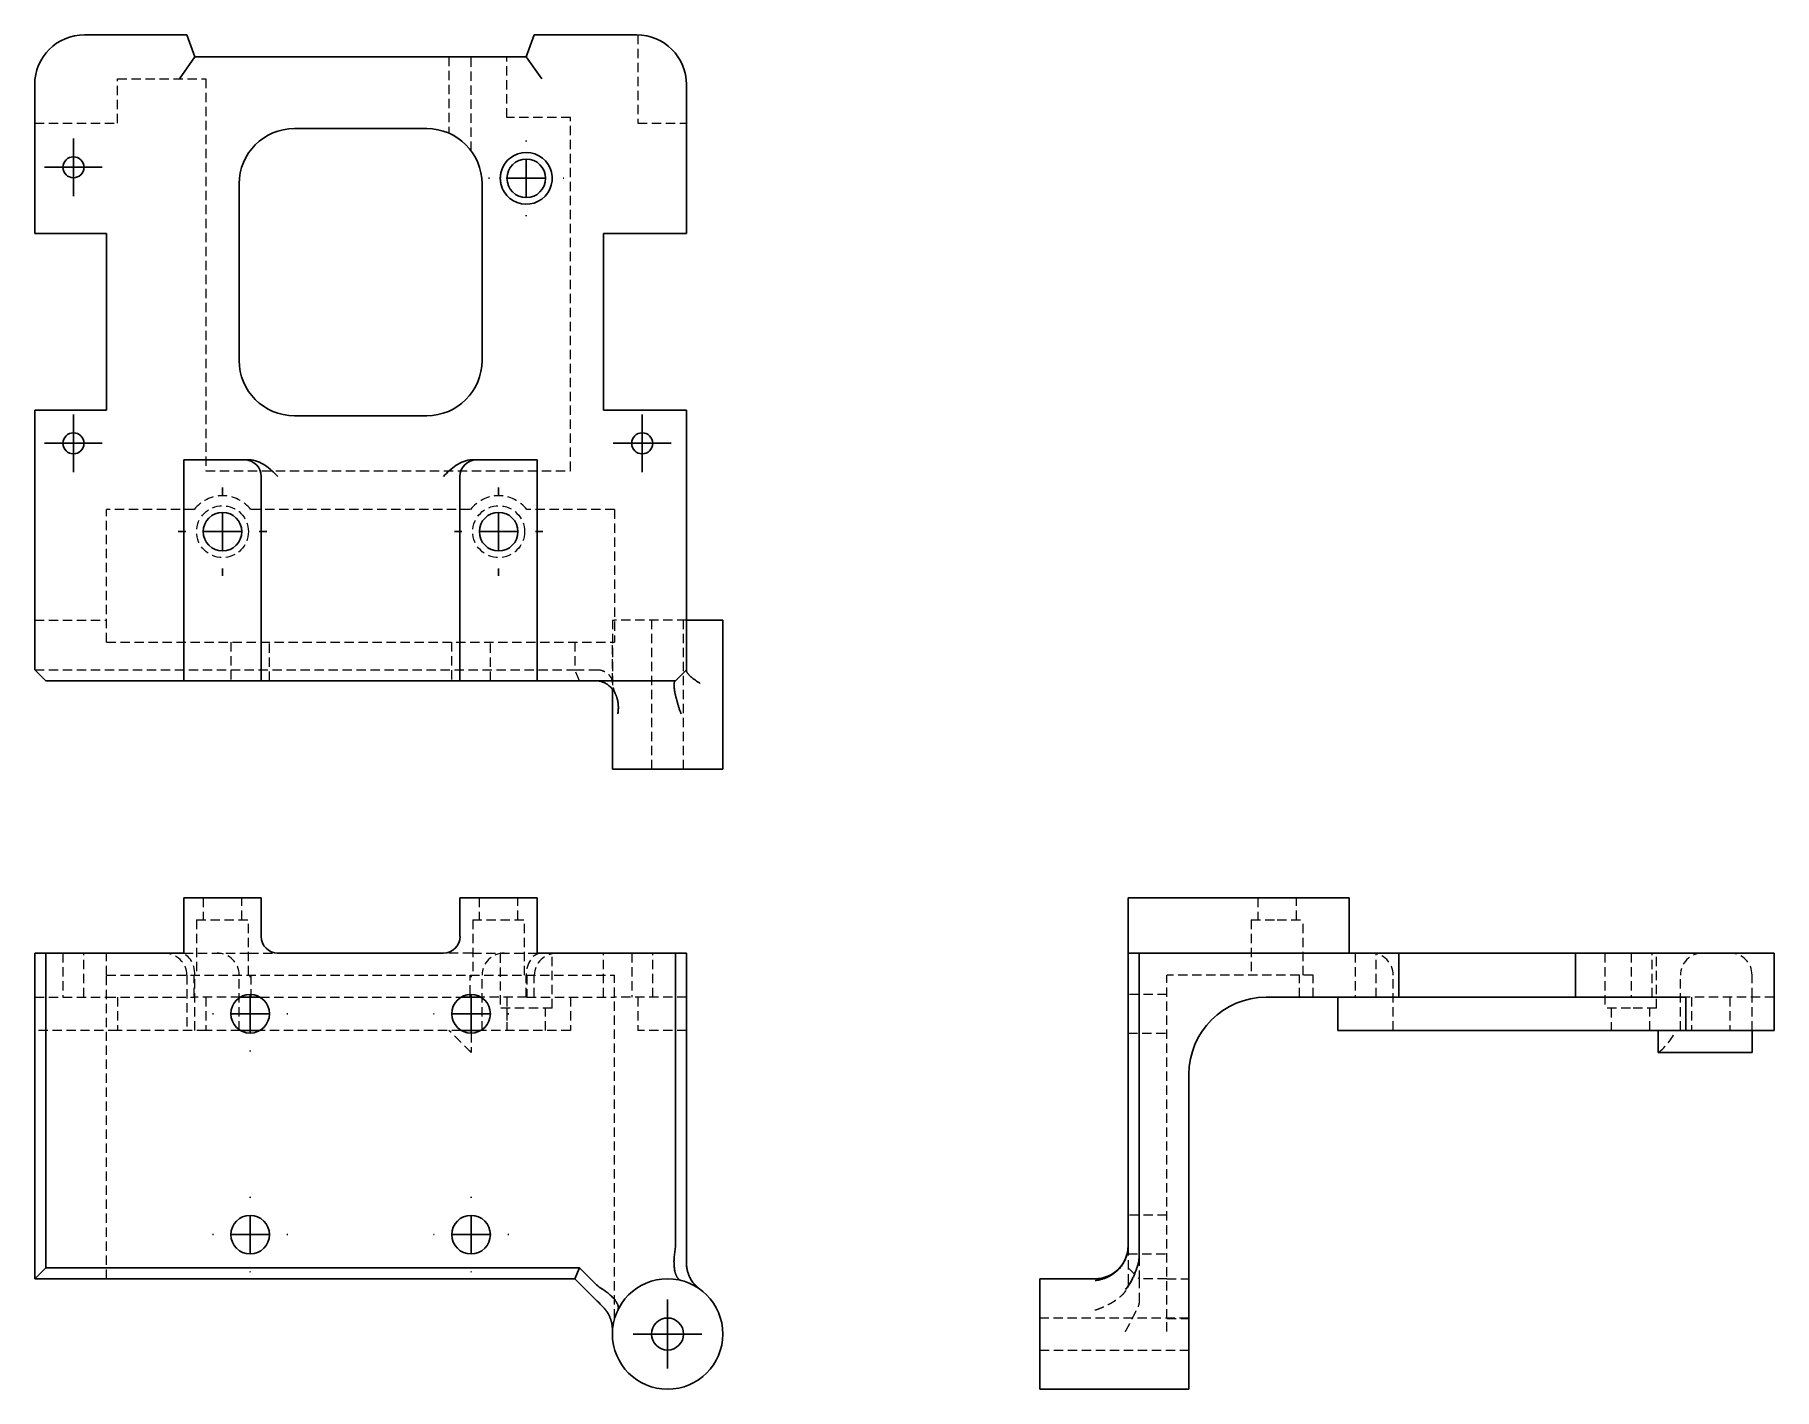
# Model space of a CAD drawing. Header units: millimetres. Extents: x 36 to 273, y 24 to 208.
import ezdxf

# ---------------------------------------------------------------- set-up
doc = ezdxf.new("R2010")
doc.units = ezdxf.units.MM
doc.linetypes.add('HIDDEN', pattern=[1.905, 1.27, -0.635])
doc.layers.add('10', color=7, linetype='Continuous')

# ---------------------------------------------------------------- blocks, each defined once
blk = doc.blocks.new('SW_CENTERMARKSYMBOL_0')
at = {"layer": '10', "color": 0}
for p, q in [((0, 2.5), (0, 4.68)), ((0, 0), (0, 2.5)), ((-2.5, 0), (-4.68, 0)), ((0, 0), (-2.5, 0)), ((0, 0), (0, -2.5)), ((0, 0), (2.5, 0)), ((2.5, 0), (4.68, 0)), ((0, -2.5), (0, -4.68))]:
    blk.add_line(p, q, dxfattribs=at)
blk = doc.blocks.new('SW_CENTERMARKSYMBOL_1')
at = {"layer": '10', "color": 0}
for p, q in [((0, 5), (0, 5.13)), ((0, 0), (0, 2.5)), ((-5, 0), (-5.13, 0)), ((0, 0), (-2.5, 0)), ((0, 0), (0, -2.5)), ((0, 0), (2.5, 0)), ((5, 0), (5.13, 0)), ((0, -5), (0, -5.13))]:
    blk.add_line(p, q, dxfattribs=at)
blk = doc.blocks.new('SW_CENTERMARKSYMBOL_2')
at = {"layer": '10', "color": 0}
for p, q in [((0, 5), (0, 5.13)), ((0, 0), (0, 2.5)), ((-5, 0), (-5.13, 0)), ((0, 0), (-2.5, 0)), ((0, 0), (0, -2.5)), ((0, 0), (2.5, 0)), ((5, 0), (5.13, 0)), ((0, -5), (0, -5.13))]:
    blk.add_line(p, q, dxfattribs=at)
blk = doc.blocks.new('SW_CENTERMARKSYMBOL_3')
at = {"layer": '10', "color": 0}
for p, q in [((0, 5), (0, 5.13)), ((0, 0), (0, 2.5)), ((-5, 0), (-5.13, 0)), ((0, 0), (-2.5, 0)), ((0, 0), (0, -2.5)), ((0, 0), (2.5, 0)), ((5, 0), (5.13, 0)), ((0, -5), (0, -5.13))]:
    blk.add_line(p, q, dxfattribs=at)
blk = doc.blocks.new('SW_CENTERMARKSYMBOL_4')
at = {"layer": '10', "color": 0}
for p, q in [((0, 5), (0, 5.13)), ((0, 0), (0, 2.5)), ((-5, 0), (-5.13, 0)), ((0, 0), (-2.5, 0)), ((0, 0), (0, -2.5)), ((0, 0), (2.5, 0)), ((5, 0), (5.13, 0)), ((0, -5), (0, -5.13))]:
    blk.add_line(p, q, dxfattribs=at)
blk = doc.blocks.new('SW_CENTERMARKSYMBOL_5')
at = {"layer": '10', "color": 0}
for p, q in [((0, 2.5), (0, 3.93)), ((0, 0), (0, 2.5)), ((-2.5, 0), (-3.93, 0)), ((0, 0), (-2.5, 0)), ((0, 0), (0, -2.5)), ((0, 0), (2.5, 0)), ((2.5, 0), (3.93, 0)), ((0, -2.5), (0, -3.93))]:
    blk.add_line(p, q, dxfattribs=at)
blk = doc.blocks.new('SW_CENTERMARKSYMBOL_6')
at = {"layer": '10', "color": 0}
for p, q in [((0, 2.5), (0, 3.93)), ((0, 0), (0, 2.5)), ((-2.5, 0), (-3.93, 0)), ((0, 0), (-2.5, 0)), ((0, 0), (0, -2.5)), ((0, 0), (2.5, 0)), ((2.5, 0), (3.93, 0)), ((0, -2.5), (0, -3.93))]:
    blk.add_line(p, q, dxfattribs=at)
blk = doc.blocks.new('SW_CENTERMARKSYMBOL_7')
at = {"layer": '10', "color": 0}
for p, q in [((0, 2.5), (0, 3.93)), ((0, 0), (0, 2.5)), ((-2.5, 0), (-3.93, 0)), ((0, 0), (-2.5, 0)), ((0, 0), (0, -2.5)), ((0, 0), (2.5, 0)), ((2.5, 0), (3.93, 0)), ((0, -2.5), (0, -3.93))]:
    blk.add_line(p, q, dxfattribs=at)
blk = doc.blocks.new('SW_CENTERMARKSYMBOL_8')
at = {"layer": '10', "color": 0}
for p, q in [((0, 5), (0, 6.03)), ((0, 0), (0, 2.5)), ((-5, 0), (-6.03, 0)), ((0, 0), (-2.5, 0)), ((0, 0), (0, -2.5)), ((0, 0), (2.5, 0)), ((5, 0), (6.03, 0)), ((0, -5), (0, -6.03))]:
    blk.add_line(p, q, dxfattribs=at)
blk = doc.blocks.new('SW_CENTERMARKSYMBOL_9')
at = {"layer": '10', "color": 0}
for p, q in [((0, 5), (0, 6.03)), ((0, 0), (0, 2.5)), ((-5, 0), (-6.03, 0)), ((0, 0), (-2.5, 0)), ((0, 0), (0, -2.5)), ((0, 0), (2.5, 0)), ((5, 0), (6.03, 0)), ((0, -5), (0, -6.03))]:
    blk.add_line(p, q, dxfattribs=at)
blk = doc.blocks.new('SW_CENTERMARKSYMBOL_10')
at = {"layer": '10', "color": 0}
for p, q in [((0, 5), (0, 5.13)), ((0, 0), (0, 2.5)), ((-5, 0), (-5.13, 0)), ((0, 0), (-2.5, 0)), ((0, 0), (0, -2.5)), ((0, 0), (2.5, 0)), ((5, 0), (5.13, 0)), ((0, -5), (0, -5.13))]:
    blk.add_line(p, q, dxfattribs=at)

msp = doc.modelspace()

# ---------------------------------------------------------------- linework, layer by layer
at = {"color": 7, "linetype": 'Continuous', "lineweight": 25}
for p, q in [((53.67, 208), (42.92, 208)), ((56.87, 208), (53.67, 208)), ((57.96, 204.99), (56.87, 208)), ((104.17, 208), (103.08, 204.99)), ((107.37, 208), (104.17, 208)), ((118.11, 208), (107.37, 208)), ((55.86, 201.98), (57.96, 204.99)), ((103.08, 204.99), (57.96, 204.99)), ((105.18, 201.98), (103.08, 204.99)), ((36.16, 201.23), (36.16, 180.93)), ((124.88, 180.93), (124.88, 201.23)), ((71.5, 195.22), (89.54, 195.22)), ((63.98, 163.64), (63.98, 187.7)), ((97.06, 187.7), (97.06, 163.64)), ((36.16, 180.93), (45.93, 180.93)), ((45.93, 180.93), (45.93, 156.87)), ((113.6, 180.93), (124.88, 180.93)), ((113.6, 156.87), (113.6, 180.93)), ((36.16, 156.87), (36.16, 121.53)), ((45.93, 156.87), (36.16, 156.87)), ((124.88, 156.87), (113.6, 156.87)), ((124.88, 156.87), (124.88, 121.53)), ((89.54, 156.12), (71.5, 156.12)), ((56.46, 150.11), (56.46, 120.03)), ((64.73, 150.11), (56.46, 150.11)), ((104.58, 150.11), (96.31, 150.11)), ((104.58, 120.03), (104.58, 150.11)), ((66.98, 120.03), (66.98, 147.85)), ((94.05, 147.85), (94.05, 120.03)), ((126.74, 128.3), (124.88, 128.3)), ((126.74, 128.3), (129.84, 128.3)), ((129.84, 108), (129.84, 128.3)), ((37.66, 120.03), (36.16, 121.53)), ((124.88, 121.53), (123.38, 120.03)), ((37.66, 120.03), (56.46, 120.03)), ((56.46, 120.03), (66.98, 120.03)), ((66.98, 120.03), (69.24, 120.03)), ((69.24, 120.03), (91.8, 120.03)), ((94.05, 120.03), (104.58, 120.03)), ((104.58, 120.03), (123.38, 120.03)), ((114.8, 118.89), (114.8, 108)), ((129.84, 108), (114.8, 108)), ((56.46, 82.94), (56.46, 90.46)), ((56.46, 90.46), (66.98, 90.46)), ((66.98, 85.2), (66.98, 90.46)), ((94.05, 85.2), (94.05, 90.46)), ((94.05, 90.46), (104.58, 90.46)), ((104.58, 82.94), (104.58, 90.46)), ((185.03, 90.46), (215.11, 90.46)), ((185.03, 82.94), (185.03, 90.46)), ((215.11, 82.94), (215.11, 90.46)), ((36.16, 82.94), (36.16, 38.58)), ((37.66, 82.94), (36.16, 82.94)), ((37.66, 40.08), (37.66, 82.94)), ((37.66, 82.94), (56.46, 82.94)), ((69.24, 82.94), (91.8, 82.94)), ((104.58, 82.94), (123.38, 82.94)), ((123.38, 82.94), (123.38, 43.04)), ((124.88, 82.94), (123.38, 82.94)), ((124.88, 41.63), (124.88, 82.94)), ((185.03, 82.94), (185.03, 43.04)), ((186.53, 82.94), (185.03, 82.94)), ((186.53, 41.63), (186.53, 82.94)), ((221.87, 82.94), (186.53, 82.94)), ((221.87, 76.92), (221.87, 82.94)), ((221.87, 82.94), (245.93, 82.94)), ((245.93, 76.92), (245.93, 82.94)), ((245.93, 82.94), (266.23, 82.94)), ((273, 82.94), (266.23, 82.94)), ((273, 76.92), (273, 82.94)), ((65.57, 76.92), (64.13, 76.92)), ((65.57, 77.3), (65.57, 76.92)), ((65.57, 76.92), (66.84, 76.92)), ((94.2, 76.92), (95.46, 76.92)), ((95.46, 76.92), (95.46, 77.3)), ((96.91, 76.92), (95.46, 76.92)), ((221.87, 76.92), (203.83, 76.92)), ((213.6, 76.92), (213.6, 72.41)), ((221.87, 76.92), (245.93, 76.92)), ((245.93, 76.92), (260.97, 76.92)), ((260.97, 76.92), (260.97, 72.41)), ((273, 76.92), (273, 72.41)), ((273, 76.92), (273, 76.92)), ((273, 76.92), (273, 72.41)), ((66.84, 72.41), (64.13, 72.41)), ((96.91, 72.41), (94.2, 72.41)), ((95.56, 72.41), (95.56, 72.04)), ((260.97, 72.41), (213.6, 72.41)), ((257.21, 72.41), (257.21, 69.41)), ((266.23, 72.41), (260.97, 72.41)), ((266.23, 72.41), (273, 72.41)), ((269.99, 72.41), (269.99, 69.41)), ((273, 72.41), (273, 72.41)), ((269.99, 69.41), (257.21, 69.41)), ((193.3, 66.4), (193.3, 40.8)), ((193.3, 37.14), (193.3, 40.8)), ((37.66, 40.08), (36.16, 38.58)), ((36.16, 38.58), (109.69, 38.58)), ((110.31, 40.08), (37.66, 40.08)), ((110.31, 40.08), (109.69, 38.58)), ((109.69, 38.58), (112.75, 35.52)), ((112.46, 37.94), (110.31, 40.08)), ((180.52, 38.58), (173, 38.58)), ((173, 23.54), (173, 38.58)), ((193.3, 37.14), (193.3, 23.54)), ((173, 23.54), (193.3, 23.54))]:
    msp.add_line(p, q, dxfattribs=at)
at = {"color": 7, "linetype": 'HIDDEN', "lineweight": 18}
for p, q in [((118.26, 208), (118.26, 195.97)), ((92.55, 204.99), (92.55, 194.59)), ((95.56, 192.21), (95.56, 204.99)), ((100.43, 196.72), (100.43, 204.99)), ((47.44, 195.97), (47.44, 201.98)), ((47.44, 201.98), (59.47, 201.98)), ((59.47, 201.98), (59.47, 148.6)), ((109.09, 196.72), (100.43, 196.72)), ((109.09, 148.6), (109.09, 196.72)), ((36.16, 195.97), (47.44, 195.97)), ((118.26, 195.97), (124.88, 195.97)), ((65.33, 150.11), (64.73, 150.11)), ((96.31, 150.11), (95.7, 150.11)), ((59.47, 148.6), (109.09, 148.6)), ((45.93, 125.29), (45.93, 143.34)), ((57.87, 143.34), (45.93, 143.34)), ((95.46, 143.34), (65.57, 143.34)), ((115.11, 143.34), (103.17, 143.34)), ((115.11, 143.34), (115.11, 125.29)), ((36.16, 128.3), (45.93, 128.3)), ((114.8, 128.3), (115.11, 128.3)), ((114.8, 128.3), (114.8, 118.89)), ((124.88, 128.3), (115.11, 128.3)), ((120.14, 128.3), (120.14, 108)), ((124.5, 108), (124.5, 128.3)), ((45.93, 125.29), (115.11, 125.29)), ((62.85, 125.29), (62.85, 120.03)), ((68.11, 120.03), (68.11, 125.29)), ((92.92, 125.29), (92.92, 120.03)), ((98.19, 120.03), (98.19, 125.29)), ((109.69, 125.29), (109.69, 121.53)), ((114.82, 119.77), (114.82, 125.29)), ((36.16, 121.53), (109.69, 121.53)), ((110.31, 120.03), (109.69, 121.53)), ((109.69, 121.53), (112.75, 121.53)), ((59.09, 90.46), (59.09, 87.45)), ((64.35, 87.45), (64.35, 90.46)), ((96.68, 90.46), (96.68, 87.45)), ((101.95, 87.45), (101.95, 90.46)), ((202.7, 90.46), (202.7, 87.45)), ((207.96, 87.45), (207.96, 90.46)), ((58.19, 87.45), (65.26, 87.45)), ((58.19, 87.45), (58.19, 79.93)), ((65.26, 79.93), (65.26, 87.45)), ((95.78, 87.45), (102.85, 87.45)), ((95.78, 87.45), (95.78, 79.93)), ((102.85, 79.93), (102.85, 87.45)), ((201.8, 87.45), (205.33, 87.45)), ((201.8, 87.45), (201.8, 79.93)), ((205.33, 87.45), (208.86, 87.45)), ((208.86, 79.93), (208.86, 87.45)), ((39.99, 82.94), (39.99, 76.92)), ((42.85, 76.92), (42.85, 82.94)), ((45.93, 79.93), (45.93, 82.94)), ((56.46, 82.94), (65.33, 82.94)), ((95.7, 82.94), (104.58, 82.94)), ((99.54, 82.9), (99.54, 75.42)), ((106.61, 75.42), (106.61, 82.94)), ((113.6, 76.92), (113.6, 82.94)), ((117.44, 82.94), (117.44, 76.92)), ((120.29, 76.92), (120.29, 82.94)), ((215.93, 82.94), (215.93, 76.92)), ((218.79, 76.92), (218.79, 82.94)), ((221.87, 82.94), (221.87, 82.94)), ((249.92, 82.94), (249.92, 75.42)), ((253.53, 82.94), (253.53, 76.92)), ((256.38, 76.92), (256.38, 82.94)), ((256.98, 75.42), (256.98, 82.94)), ((45.93, 79.93), (115.11, 79.93)), ((45.93, 38.58), (45.93, 79.93)), ((56.87, 79.93), (56.87, 72.41)), ((57.87, 76.92), (57.87, 79.93)), ((57.96, 72.41), (57.96, 79.93)), ((63.98, 72.41), (63.98, 79.93)), ((65.57, 79.93), (65.57, 77.3)), ((95.46, 77.3), (95.46, 79.93)), ((97.06, 72.41), (97.06, 79.93)), ((103.08, 76.92), (103.08, 79.93)), ((103.17, 79.93), (103.17, 76.92)), ((104.17, 76.92), (104.17, 79.93)), ((115.11, 33.17), (115.11, 79.93)), ((208.34, 79.93), (190.29, 79.93)), ((190.29, 33.17), (190.29, 79.93)), ((208.34, 76.92), (208.34, 79.93)), ((210.22, 79.93), (208.34, 79.93)), ((210.22, 76.92), (210.22, 79.93)), ((221.12, 72.41), (221.12, 79.93)), ((260.22, 72.41), (260.22, 79.93)), ((269.99, 76.92), (269.99, 79.93)), ((36.16, 76.92), (45.93, 76.92)), ((45.93, 76.92), (57.87, 76.92)), ((47.44, 76.92), (47.44, 72.41)), ((64.13, 76.92), (57.87, 76.92)), ((59.47, 76.92), (59.47, 72.41)), ((66.84, 76.92), (94.2, 76.92)), ((103.17, 76.92), (96.91, 76.92)), ((100.43, 76.92), (100.43, 72.41)), ((103.17, 76.92), (115.11, 76.92)), ((109.09, 76.92), (109.09, 72.41)), ((124.88, 76.92), (115.11, 76.92)), ((118.26, 76.92), (118.26, 72.41)), ((190.29, 77.3), (185.03, 77.3)), ((221.87, 76.92), (221.87, 76.92)), ((273, 76.92), (260.97, 76.92)), ((261.72, 76.92), (261.72, 72.41)), ((266.98, 76.92), (266.98, 72.41)), ((269.99, 72.41), (269.99, 76.92)), ((106.61, 75.42), (99.54, 75.42)), ((100.44, 75.42), (100.44, 72.41)), ((105.71, 72.41), (105.71, 75.42)), ((253.45, 75.42), (249.92, 75.42)), ((250.82, 75.42), (250.82, 72.41)), ((256.98, 75.42), (253.45, 75.42)), ((256.08, 72.41), (256.08, 75.42)), ((47.44, 72.41), (36.16, 72.41)), ((59.47, 72.41), (47.44, 72.41)), ((64.13, 72.41), (59.47, 72.41)), ((94.2, 72.41), (66.84, 72.41)), ((95.56, 69.41), (92.55, 72.41)), ((95.56, 72.04), (95.56, 69.41)), ((109.09, 72.41), (96.91, 72.41)), ((124.88, 72.41), (118.26, 72.41)), ((185.03, 72.04), (190.29, 72.04)), ((190.29, 47.23), (185.03, 47.23)), ((185.03, 43.04), (185.03, 37.94)), ((185.03, 41.96), (190.29, 41.96)), ((186.53, 41.63), (186.53, 38.58)), ((185.03, 40.08), (186.53, 38.58)), ((186.53, 38.58), (186.53, 35.52)), ((190.29, 38.58), (186.53, 38.58)), ((190.29, 38.58), (193.3, 38.58)), ((193.3, 33.24), (173, 33.24)), ((190.29, 31.39), (190.29, 33.17)), ((190.29, 33.17), (193.3, 33.17)), ((173, 28.88), (193.3, 28.88))]:
    msp.add_line(p, q, dxfattribs=at)
at = {"color": 7, "linetype": 'Continuous', "lineweight": 25, "flags": 128}
msp.add_lwpolyline([(91.8, 120.03), (92.24, 120.03), (92.66, 120.03), (93.05, 120.03), (93.39, 120.03), (93.67, 120.03), (93.88, 120.03), (94.01, 120.03), (94.05, 120.03)], dxfattribs=at)
at = {"color": 7, "linetype": 'Continuous', "lineweight": 25}
for centre, radius in [((41.42, 189.95), 1.43), ((103.08, 188.45), 2.63), ((41.42, 152.36), 1.43), ((118.86, 152.36), 1.43), ((61.72, 140.33), 2.63), ((99.32, 140.33), 2.63), ((65.48, 74.67), 2.63), ((95.56, 74.67), 2.63), ((65.48, 44.59), 2.63), ((95.56, 44.59), 2.63), ((122.32, 31.06), 7.52), ((122.32, 31.06), 2.18)]:
    msp.add_circle(centre, radius, dxfattribs=at)
at = {"color": 7, "linetype": 'HIDDEN', "lineweight": 18}
for centre in [(61.72, 140.33), (99.32, 140.33)]:
    msp.add_circle(centre, 3.53, dxfattribs=at)
at = {"color": 7, "linetype": 'Continuous', "lineweight": 25}
for centre, radius, start, end in [((42.92, 201.23), 6.77, 90, 180), ((118.11, 201.23), 6.77, 0, 90), ((71.5, 187.7), 7.52, 90, 180), ((89.54, 187.7), 7.52, 0, 90), ((103.08, 188.45), 3.53, 211.6724, 156.2538), ((71.5, 163.64), 7.52, 180, 270), ((89.54, 163.64), 7.52, 270, 0), ((64.73, 147.85), 2.26, 0, 90), ((96.31, 147.85), 2.26, 90, 180), ((69.24, 85.2), 2.26, 180, 270), ((91.8, 85.2), 2.26, 270, 0), ((203.83, 66.4), 10.53, 90, 180), ((180.52, 43.09), 4.51, 270, 0)]:
    msp.add_arc(centre, radius, start, end, dxfattribs=at)
at = {"color": 7, "linetype": 'HIDDEN', "lineweight": 18}
for centre, radius, start, end in [((61.72, 140.33), 4.89, 37.9799, 142.0201), ((99.32, 140.33), 4.89, 37.9799, 142.0201), ((60.97, 79.93), 3.01, 0, 90), ((100.07, 79.93), 3.01, 90, 180), ((218.11, 79.93), 3.01, 0, 90), ((263.23, 79.93), 3.01, 90, 180), ((266.98, 79.93), 3.01, 0, 90), ((252.7, 75.42), 7.52, 306.8699, 336.4218)]:
    msp.add_arc(centre, radius, start, end, dxfattribs=at)
for centre, major_axis, ratio, start_param, end_param in [((53.67, 79.93), (3.2, 0), 0.939693, 0, 1.570796), ((55.86, 79.93), (0, 3.01), 0.700208, 4.712389, 6.283185), ((105.18, 79.93), (0, 3.01), 0.700208, 0, 1.570796), ((107.37, 79.93), (-3.2, 0), 0.939693, 4.712389, 6.283185)]:
    msp.add_ellipse(centre, major_axis=major_axis, ratio=ratio, start_param=start_param, end_param=end_param, dxfattribs=at)
at = {"color": 7, "linetype": 'Continuous', "lineweight": 25}
for points, knots in [([(99.62, 187.7), (99.58, 187.88), (99.56, 188.07), (99.54, 188.44), (99.54, 188.62), (99.58, 188.99), (99.61, 189.17), (99.7, 189.53), (99.77, 189.7), (99.84, 189.87)], [0, 0, 0, 0, 0.25, 0.25, 0.5, 0.5, 0.75, 0.75, 1, 1, 1, 1]), ([(65.33, 150.11), (65.72, 150.11), (66.1, 150.03), (66.84, 149.77), (67.18, 149.59), (67.82, 149.16), (68.12, 148.92), (68.69, 148.4), (68.97, 148.12), (69.24, 147.85)], [0, 0, 0, 0, 0.25, 0.25, 0.5, 0.5, 0.75, 0.75, 1, 1, 1, 1]), ([(95.7, 150.11), (95.31, 150.11), (94.93, 150.03), (94.2, 149.77), (93.86, 149.59), (93.22, 149.16), (92.92, 148.92), (92.34, 148.4), (92.07, 148.12), (91.8, 147.85)], [0, 0, 0, 0, 0.25, 0.25, 0.5, 0.5, 0.75, 0.75, 1, 1, 1, 1]), ([(124.88, 121.43), (124.88, 121.41), (124.88, 121.38), (124.9, 121.32), (124.92, 121.26), (124.95, 121.19), (125, 121.12), (125.05, 121.04), (125.11, 120.96), (125.19, 120.88), (125.27, 120.79), (125.38, 120.68), (125.51, 120.56), (125.68, 120.42), (125.88, 120.26), (126.13, 120.08), (126.41, 119.88), (126.63, 119.74), (126.74, 119.67)], [0, 0, 0, 0, 0.045096, 0.090988, 0.137689, 0.185214, 0.233575, 0.282784, 0.332854, 0.383795, 0.435617, 0.488331, 0.555983, 0.63067, 0.712405, 0.8012, 0.897063, 1, 1, 1, 1]), ([(115.55, 115.52), (115.56, 115.59), (115.58, 115.74), (115.6, 115.96), (115.61, 116.17), (115.62, 116.38), (115.61, 116.58), (115.6, 116.77), (115.58, 116.95), (115.56, 117.13), (115.53, 117.3), (115.49, 117.46), (115.45, 117.62), (115.41, 117.77), (115.36, 117.91), (115.31, 118.04), (115.25, 118.17), (115.12, 118.46), (114.86, 118.87), (114.49, 119.24), (114.18, 119.48), (113.97, 119.62), (113.75, 119.73), (113.55, 119.82), (113.38, 119.88), (113.28, 119.91), (113.24, 119.92)], [0, 0, 0, 0, 0.038457, 0.075889, 0.112316, 0.147756, 0.182225, 0.21574, 0.248315, 0.279966, 0.310707, 0.340554, 0.369522, 0.397627, 0.424886, 0.451315, 0.476931, 0.501753, 0.626878, 0.750914, 0.800487, 0.850568, 0.898955, 0.939936, 0.973588, 1, 1, 1, 1]), ([(124.15, 115.52), (124.12, 115.6), (124.07, 115.75), (123.99, 115.97), (123.92, 116.18), (123.85, 116.39), (123.79, 116.59), (123.74, 116.79), (123.68, 116.97), (123.63, 117.15), (123.58, 117.32), (123.54, 117.49), (123.5, 117.64), (123.46, 117.79), (123.43, 117.92), (123.39, 118.05), (123.37, 118.18), (123.34, 118.29), (123.31, 118.45), (123.27, 118.65), (123.24, 118.89), (123.21, 119.11), (123.2, 119.32), (123.19, 119.5), (123.2, 119.66), (123.23, 119.8), (123.26, 119.9), (123.3, 119.95), (123.32, 119.97)], [0, 0, 0, 0, 0.037246, 0.073511, 0.108799, 0.143116, 0.176465, 0.208849, 0.24027, 0.270729, 0.300226, 0.32876, 0.356332, 0.382942, 0.408587, 0.433269, 0.456988, 0.479743, 0.501537, 0.55363, 0.60645, 0.66003, 0.71441, 0.769631, 0.825741, 0.882795, 0.940856, 1, 1, 1, 1]), ([(124.15, 38.35), (124.12, 38.36), (124.07, 38.38), (123.99, 38.41), (123.92, 38.46), (123.85, 38.51), (123.79, 38.57), (123.74, 38.63), (123.68, 38.7), (123.63, 38.77), (123.58, 38.85), (123.54, 38.94), (123.5, 39.02), (123.46, 39.11), (123.43, 39.2), (123.39, 39.29), (123.37, 39.38), (123.34, 39.47), (123.31, 39.6), (123.27, 39.79), (123.24, 40.04), (123.21, 40.31), (123.2, 40.61), (123.19, 40.92), (123.2, 41.25), (123.23, 41.6), (123.26, 41.96), (123.3, 42.21), (123.32, 42.34)], [0, 0, 0, 0, 0.037246, 0.073511, 0.108799, 0.143116, 0.176465, 0.208849, 0.24027, 0.270729, 0.300226, 0.32876, 0.356332, 0.382942, 0.408587, 0.433269, 0.456988, 0.479743, 0.501537, 0.55363, 0.60645, 0.66003, 0.71441, 0.769631, 0.825741, 0.882795, 0.940856, 1, 1, 1, 1]), ([(124.88, 40.8), (124.88, 40.73), (124.88, 40.59), (124.9, 40.39), (124.92, 40.18), (124.95, 39.98), (125, 39.77), (125.05, 39.56), (125.11, 39.36), (125.19, 39.15), (125.27, 38.95), (125.38, 38.73), (125.51, 38.49), (125.68, 38.22), (125.88, 37.95), (126.13, 37.67), (126.41, 37.4), (126.63, 37.23), (126.74, 37.14)], [0, 0, 0, 0, 0.045096, 0.090988, 0.137689, 0.185214, 0.233575, 0.282784, 0.332854, 0.383795, 0.435617, 0.488331, 0.555983, 0.63067, 0.712405, 0.8012, 0.897063, 1, 1, 1, 1]), ([(180.52, 38.35), (180.6, 38.36), (180.75, 38.38), (180.97, 38.41), (181.18, 38.46), (181.39, 38.51), (181.59, 38.57), (181.79, 38.63), (181.97, 38.7), (182.15, 38.77), (182.32, 38.85), (182.49, 38.94), (182.64, 39.02), (182.79, 39.11), (182.92, 39.2), (183.05, 39.29), (183.18, 39.38), (183.29, 39.47), (183.45, 39.6), (183.65, 39.79), (183.89, 40.04), (184.11, 40.31), (184.32, 40.61), (184.5, 40.92), (184.66, 41.25), (184.8, 41.6), (184.9, 41.96), (184.95, 42.21), (184.97, 42.34)], [0, 0, 0, 0, 0.037246, 0.073511, 0.108799, 0.143116, 0.176465, 0.208849, 0.24027, 0.270729, 0.300226, 0.32876, 0.356332, 0.382942, 0.408587, 0.433269, 0.456988, 0.479743, 0.501537, 0.55363, 0.60645, 0.66003, 0.71441, 0.769631, 0.825741, 0.882795, 0.940856, 1, 1, 1, 1]), ([(186.43, 40.8), (186.41, 40.73), (186.38, 40.59), (186.32, 40.39), (186.26, 40.18), (186.19, 39.98), (186.12, 39.77), (186.04, 39.56), (185.96, 39.36), (185.88, 39.15), (185.79, 38.95), (185.68, 38.73), (185.56, 38.49), (185.42, 38.22), (185.26, 37.95), (185.08, 37.67), (184.88, 37.4), (184.74, 37.23), (184.67, 37.14)], [0, 0, 0, 0, 0.045096, 0.090988, 0.137689, 0.185214, 0.233575, 0.282784, 0.332854, 0.383795, 0.435617, 0.488331, 0.555983, 0.63067, 0.712405, 0.8012, 0.897063, 1, 1, 1, 1]), ([(115.55, 34.32), (115.56, 34.34), (115.58, 34.39), (115.6, 34.47), (115.61, 34.56), (115.62, 34.64), (115.61, 34.72), (115.6, 34.81), (115.58, 34.89), (115.56, 34.98), (115.53, 35.06), (115.49, 35.15), (115.45, 35.23), (115.41, 35.31), (115.36, 35.4), (115.31, 35.48), (115.25, 35.56), (115.12, 35.74), (114.86, 36.05), (114.49, 36.39), (114.18, 36.65), (113.97, 36.82), (113.75, 36.98), (113.55, 37.11), (113.38, 37.22), (113.28, 37.29), (113.24, 37.32)], [0, 0, 0, 0, 0.038457, 0.075889, 0.112316, 0.147756, 0.182225, 0.21574, 0.248315, 0.279966, 0.310707, 0.340554, 0.369522, 0.397627, 0.424886, 0.451315, 0.476931, 0.501753, 0.626878, 0.750914, 0.800487, 0.850568, 0.898955, 0.939936, 0.973588, 1, 1, 1, 1]), ([(114.81, 31.39), (114.81, 31.46), (114.82, 31.6), (114.81, 31.81), (114.8, 32.01), (114.77, 32.21), (114.74, 32.39), (114.71, 32.57), (114.67, 32.73), (114.62, 32.89), (114.58, 33.04), (114.54, 33.15), (114.47, 33.33), (114.36, 33.58), (114.18, 33.91), (113.97, 34.23), (113.74, 34.51), (113.58, 34.69), (113.49, 34.78)], [0, 0, 0, 0, 0.05995, 0.117704, 0.173262, 0.226625, 0.277796, 0.326775, 0.373564, 0.418165, 0.460582, 0.500815, 0.511318, 0.615839, 0.716901, 0.814567, 0.908907, 1, 1, 1, 1])]:
    msp.add_open_spline(points, degree=3, knots=knots, dxfattribs=at)
for points in [[(100.07, 186.6), (99.86, 186.94), (99.71, 187.31), (99.62, 187.7)], [(124.88, 121.43), (124.88, 121.5), (124.88, 121.53), (124.88, 121.53)], [(112.46, 120.03), (112.7, 120.03), (112.95, 119.99), (113.23, 119.92)], [(123.32, 119.97), (123.36, 120.01), (123.38, 120.03), (123.38, 120.03)], [(123.32, 42.34), (123.36, 42.57), (123.38, 42.81), (123.38, 43.04)], [(184.97, 42.34), (185.01, 42.57), (185.03, 42.81), (185.03, 43.04)], [(124.88, 40.8), (124.88, 41.07), (124.88, 41.35), (124.88, 41.63)], [(186.43, 40.8), (186.5, 41.07), (186.53, 41.35), (186.53, 41.63)], [(112.46, 37.94), (112.7, 37.7), (112.95, 37.49), (113.23, 37.32)], [(112.75, 35.52), (113.01, 35.27), (113.25, 35.02), (113.49, 34.78)]]:
    msp.add_open_spline(points, degree=3, dxfattribs=at)
at = {"color": 7, "linetype": 'HIDDEN', "lineweight": 18}
for points in [[(112.75, 121.53), (113.01, 121.53), (113.25, 121.48), (113.49, 121.38)], [(99.62, 82.91), (99.57, 82.9), (99.54, 82.9), (99.54, 82.9)], [(185.03, 37.94), (185.03, 37.7), (184.99, 37.49), (184.92, 37.32)], [(186.53, 35.52), (186.53, 35.27), (186.48, 35.02), (186.38, 34.78)]]:
    msp.add_open_spline(points, degree=3, dxfattribs=at)
for points, knots in [([(114.81, 119.77), (114.8, 119.86), (114.8, 120.06), (114.7, 120.34), (114.54, 120.61), (114.33, 120.84), (114.02, 121.11), (113.7, 121.27), (113.49, 121.38)], [0, 0, 0, 0, 0.144773, 0.321317, 0.472163, 0.612255, 0.747366, 1, 1, 1, 1]), ([(115.36, 117.93), (115.31, 118.03), (115.14, 118.45), (114.9, 119.17), (114.83, 119.79), (114.8, 120.07)], [0, 0, 0, 0, 0.144827, 0.600953, 1, 1, 1, 1]), ([(65.33, 82.94), (65.72, 82.94), (66.1, 82.94), (66.84, 82.94), (67.18, 82.94), (67.82, 82.94), (68.12, 82.94), (68.69, 82.94), (68.97, 82.94), (69.24, 82.94)], [0, 0, 0, 0, 0.25, 0.25, 0.5, 0.5, 0.75, 0.75, 1, 1, 1, 1]), ([(95.7, 82.94), (95.31, 82.94), (94.93, 82.94), (94.2, 82.94), (93.86, 82.94), (93.22, 82.94), (92.92, 82.94), (92.34, 82.94), (92.07, 82.94), (91.8, 82.94)], [0, 0, 0, 0, 0.25, 0.25, 0.5, 0.5, 0.75, 0.75, 1, 1, 1, 1]), ([(180.52, 34.32), (180.59, 34.34), (180.74, 34.39), (180.96, 34.47), (181.17, 34.56), (181.38, 34.64), (181.58, 34.72), (181.77, 34.81), (181.95, 34.89), (182.13, 34.98), (182.3, 35.06), (182.46, 35.15), (182.62, 35.23), (182.77, 35.31), (182.91, 35.4), (183.04, 35.48), (183.17, 35.56), (183.46, 35.74), (183.87, 36.05), (184.24, 36.39), (184.48, 36.65), (184.62, 36.82), (184.73, 36.98), (184.82, 37.11), (184.88, 37.22), (184.91, 37.29), (184.92, 37.32)], [0, 0, 0, 0, 0.038457, 0.075889, 0.112316, 0.147756, 0.182225, 0.21574, 0.248315, 0.279966, 0.310707, 0.340554, 0.369522, 0.397627, 0.424886, 0.451315, 0.476931, 0.501753, 0.626878, 0.750914, 0.800487, 0.850568, 0.898955, 0.939936, 0.973588, 1, 1, 1, 1]), ([(184.67, 31.39), (184.7, 31.46), (184.78, 31.6), (184.9, 31.81), (185, 32.01), (185.11, 32.21), (185.2, 32.39), (185.3, 32.57), (185.38, 32.73), (185.47, 32.89), (185.54, 33.04), (185.6, 33.15), (185.69, 33.33), (185.81, 33.58), (185.98, 33.91), (186.13, 34.23), (186.26, 34.51), (186.34, 34.69), (186.38, 34.78)], [0, 0, 0, 0, 0.05995, 0.117704, 0.173262, 0.226625, 0.277796, 0.326775, 0.373564, 0.418165, 0.460582, 0.500815, 0.511318, 0.615839, 0.716901, 0.814567, 0.908907, 1, 1, 1, 1])]:
    msp.add_open_spline(points, degree=3, knots=knots, dxfattribs=at)

# ---------------------------------------------------------------- block references
at = {"layer": '10'}
for name, p in [('SW_CENTERMARKSYMBOL_7', (41.42, 189.95)), ('SW_CENTERMARKSYMBOL_10', (103.08, 188.45)), ('SW_CENTERMARKSYMBOL_6', (41.42, 152.36)), ('SW_CENTERMARKSYMBOL_5', (118.86, 152.36)), ('SW_CENTERMARKSYMBOL_9', (61.72, 140.33)), ('SW_CENTERMARKSYMBOL_8', (99.32, 140.33)), ('SW_CENTERMARKSYMBOL_4', (65.48, 74.67)), ('SW_CENTERMARKSYMBOL_1', (95.56, 74.67)), ('SW_CENTERMARKSYMBOL_2', (65.48, 44.59)), ('SW_CENTERMARKSYMBOL_3', (95.56, 44.59)), ('SW_CENTERMARKSYMBOL_0', (122.32, 31.06))]:
    msp.add_blockref(name, p, dxfattribs=at)

doc.saveas('drawing.dxf')
